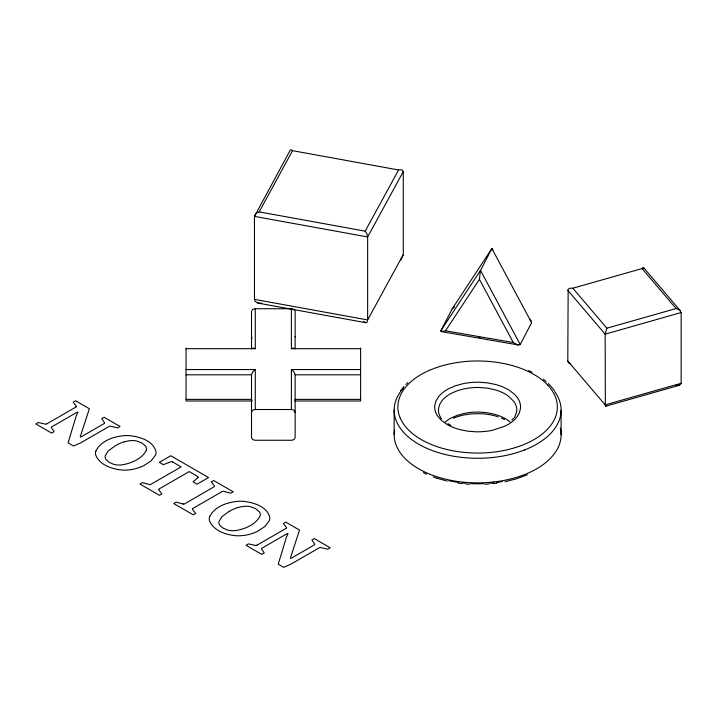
<?xml version="1.0" encoding="UTF-8"?>
<svg xmlns="http://www.w3.org/2000/svg" width="717" height="717" viewBox="0 0 717 717"><rect width="100%" height="100%" fill="white"/><g stroke="black" fill="none" stroke-linecap="round" stroke-linejoin="round"><path stroke-width="1.08" d="M394.153 434.52L394.153 409.927M529.487 318.733L531.27 320.965L531.62 322.596L520.175 344.608L517.997 344.886L514.116 343.093L513.273 342.538L479.422 279.325L480.417 270.596L491.987 248.378M561.106 434.843L561.106 410.258M360.606 369.551L291.38 369.551L293.979 371.899L295.135 374.641L295.144 437.182A3.764 3.074 0 0 1 291.38 440.256L255.27 440.256A3.764 3.074 0 0 1 251.506 437.182L251.506 374.641L252.671 371.899L255.27 369.551L255.27 409.524A3.764 3.074 0 0 0 251.506 412.598M401.161 259.115L403.277 254.669L403.277 171.614L402.533 170.18L400.534 169.651L398.598 169.947L365.177 231.152L366.898 233.93L367.642 236.888L367.642 320.06L366.925 322.336L365.903 322.704L257.878 303.067L255.028 301.274L254.472 299.365L254.472 216.346L255.189 214.535L257.027 212.877L259.195 211.882L365.177 231.152M570.365 364.182L568.5 362.694L567.792 361.054L568.151 289.238L569.746 288.252L572.829 288.216L642.065 268.561L643.041 267.459M567.792 290.304L605.157 334.176L681.15 312.54L681.141 383.452L679.626 385.19L676.158 385.387M440.695 331.129L452.194 308.866L454.605 306.867M520.551 408.09L519.368 412.902L516.581 417.482A43.603 25.176 0 0 1 505.082 426.104L492.355 430.317A44.033 25.418 0 0 1 475.774 431.795L467.439 431.132L459.516 429.51A44.024 25.418 0 0 1 445.974 423.783L440.892 419.902L437.271 415.519A44.006 25.409 0 0 1 434.717 405.947L435.873 401.135L438.687 396.555A44.006 25.409 0 0 1 448.6 388.739L455.313 385.809L462.904 383.72A44.024 25.418 0 0 1 479.494 382.242L487.829 382.914L495.752 384.536A44.033 25.418 0 0 1 509.285 390.263L514.367 394.135L517.226 397.379A43.603 25.176 0 0 1 520.551 408.09M146.367 450.159C141.948 459.095 131.059 463.415 121.675 464.93A14.681 8.479 0 0 1 117.758 465.001A12.162 7.027 0 0 1 113.546 464.266L109.19 462.331L106.295 459.866A12.745 7.358 0 0 1 105.211 457.536A14.967 8.64 0 0 1 105.229 455.788L108.142 451.029L115.464 445.678A36.782 21.232 0 0 1 124.364 441.78M295.046 400.023L295.144 399.387L360.606 399.387M251.658 348.82L253.029 348.014L255.27 348.704L255.27 308.74L291.38 308.74A3.764 3.074 0 0 1 295.144 311.814L295.144 348.632M259.195 211.882L292.545 150.669L398.553 169.965M403.277 171.614L367.642 236.951L254.472 216.382L290.313 150.041L291.201 149.701L292.518 150.642M403.277 254.607L367.642 319.934L254.472 299.365M514.627 417.59L516.796 411.074A39.785 22.971 0 0 0 513.757 401.305L507.788 395.632A40.089 23.15 0 0 0 494.165 389.582L486.933 388.094L479.332 387.485A40.17 23.195 0 0 0 464.195 388.838L457.267 390.738L451.145 393.418A40.152 23.177 0 0 0 442.102 400.552L439.53 404.72L438.472 409.111A40.152 23.177 0 0 0 440.812 417.85L441.511 418.889M681.15 312.54L679.626 310.103L676.113 308.534L606.878 328.189L605.166 334.05L605.345 405.939M642.065 268.561L676.113 308.534M452.167 308.91L491.88 248.548L531.584 322.686M440.794 330.77L480.507 270.408L520.21 344.545M518.552 345.002L441.161 331.568L445.508 330.806L479.422 279.325M606.6 405.463L605.91 406.136M400.713 390.622L403.958 386.517M511.902 420.099L513.731 418.11M401.018 259.267L400.418 259.868M405.831 384.527L407.856 382.6M197.874 477.755L193.052 481.842L197.094 484.172L208.53 477.54L170.754 455.734L159.344 462.348L163.297 464.661L170.377 461.909A1.855 1.067 0 0 1 172.734 461.909M229.216 511.355L221.894 516.697L218.99 521.465A14.967 8.64 0 0 0 218.963 523.213A12.745 7.358 0 0 0 220.047 525.534L222.942 528.008L227.298 529.944A12.162 7.027 0 0 0 231.519 530.679A14.681 8.479 0 0 0 235.427 530.607C244.82 529.092 255.709 524.763 260.128 515.837A14.851 8.568 0 0 0 260.172 513.757A12.789 7.385 0 0 0 259.285 511.768L255.61 508.667L250.529 506.704A11.329 6.543 0 0 0 247.257 506.283A15.613 9.007 0 0 0 242.176 506.578L238.152 507.493M46.91 423.81L75.805 407.131M222.091 491.584L193.025 508.362A1.828 1.058 0 0 0 192.389 509.034M257.062 545.144L285.958 528.456A1.631 0.941 0 0 0 286.558 527.829M291.38 308.74L291.38 348.704L293.612 348.014L294.983 348.82M527.345 474.779L516.482 478.804L505.064 481.725M453.431 418.244C466.158 412.598 485.068 412.266 498.127 416.837M445.508 330.806L513.273 342.538M679.331 385.298L605.784 406.18M124.391 441.815L128.415 440.901A15.613 9.007 0 0 1 133.505 440.605A11.329 6.543 0 0 1 136.777 441.027L141.858 442.989L145.533 446.091A12.789 7.385 0 0 1 146.42 448.08A14.851 8.568 0 0 1 146.367 450.159M681.15 383.29L605.157 404.863L567.792 360.992M261.705 303.166L257.878 303.067M493.009 483.625L497.078 483.115M485.059 484.271L488.895 484.02M186.044 348.704L255.27 348.704M291.38 348.704L360.606 348.704M186.044 369.551L255.27 369.551M186.044 374.803L251.506 374.803M295.144 374.803L360.606 374.803M186.044 399.387L251.506 399.387L252.025 400.651M251.748 400.973L186.044 400.982L186.044 348.014M294.893 400.973L360.606 400.982L360.606 348.014M255.27 409.524L291.38 409.524A3.764 3.074 0 0 1 295.144 412.598M465.817 483.975L469.644 484.244M365.867 322.695L363.671 321.566M458.244 483.124L462.008 483.599M478.293 337.268L480.507 337.653M254.831 545.314L248.449 543.871L246.003 545.279L261.795 554.402L264.25 552.986L261.822 549.347A2.787 1.604 0 0 1 261.544 548.702M447.22 481.08L436.814 478.167M182.62 503.872L176.185 502.142L173.738 503.558L193.267 514.833L195.723 513.426L192.73 509.706A2.501 1.443 0 0 1 192.434 509.043M433.193 476.904L436.51 478.069M501.425 418.092L504.508 419.535M528.662 370.581L531.889 372.132M423.38 472.646L426.606 474.197M447.928 423.639L450.751 425.244M172.636 461.972L181.141 466.884L151.135 484.172A1.784 1.031 0 0 1 150.032 484.575A2.644 1.524 0 0 1 148.831 484.351L142.423 482.649L140.003 484.083L159.452 495.313L161.899 493.896L158.968 490.213A2.743 1.586 0 0 1 158.717 489.568M543.316 379.212L546.166 381.516M510.11 421.99L507.788 420.225A40.089 23.15 0 0 0 494.165 414.166L486.933 412.687L479.332 412.078A40.17 23.195 0 0 0 464.195 413.422L457.267 415.331L451.145 418.002A40.152 23.177 0 0 0 444.925 422.232M548.451 383.568L554.501 390.559M643.481 267.495L680.505 310.972M572.829 288.216L606.878 328.189M492.4 248.387L492.776 249.857M643.597 267.656L643.785 268.732M291.38 369.551L291.38 409.524M251.506 348.632L251.506 311.814A3.764 3.074 0 0 1 255.27 308.74M254.831 545.305A3.755 2.169 0 0 0 255.96 545.476A1.721 0.995 0 0 0 257.018 545.126M261.508 548.693A1.748 1.004 0 0 1 262.144 548.084L287.49 533.412L288.055 533.744L286.522 536.836L278.241 564.198L283.672 567.335L290.86 564.189L319.19 547.833A1.461 0.842 0 0 1 320.194 547.537A4.365 2.518 0 0 1 321.521 547.761L327.741 549.168L330.161 547.77L314.342 538.637L311.922 540.035L314.396 543.701A3.881 2.241 0 0 1 314.727 544.4A1.443 0.834 0 0 1 314.216 544.956L290.994 558.391L290.394 558.05L299.518 530.078L285.769 522.137L283.349 523.535L286.2 527.201A2.725 1.577 0 0 1 286.504 527.82M229.261 511.382A36.782 21.232 0 0 1 238.116 507.457M183.785 504.051A2.357 1.362 0 0 1 182.629 503.863M222.118 491.593A1.586 0.914 0 0 1 223.193 491.244A2.886 1.667 0 0 1 224.313 491.477L230.775 493.179L233.195 491.781L213.666 480.507L211.246 481.905L214.204 485.633A2.725 1.577 0 0 1 214.508 486.251A1.631 0.941 0 0 1 213.935 486.87L184.905 503.666A2.052 1.183 0 0 1 183.803 504.06M158.663 489.568A1.9 1.093 0 0 1 159.291 488.877L189.234 471.562L197.713 476.482A1.784 1.031 0 0 1 197.856 477.755M51.391 427.368A2.787 1.604 0 0 0 51.678 428.013L54.089 431.652L51.642 433.068L35.85 423.953L38.297 422.537L44.678 423.98A3.755 2.169 0 0 0 45.807 424.141A1.721 0.995 0 0 0 46.865 423.792M51.346 427.359A1.748 1.004 0 0 1 51.991 426.749L77.337 412.078L77.902 412.409L76.369 415.502L68.079 442.873L73.519 446.01L80.698 442.855L109.029 426.498A1.461 0.842 0 0 1 110.033 426.203A4.365 2.518 0 0 1 111.359 426.436L117.588 427.834L120.008 426.436L104.189 417.303L101.769 418.701L104.243 422.367A3.881 2.241 0 0 1 104.574 423.075M104.592 423.075A1.443 0.834 0 0 1 104.064 423.622L80.833 437.056L80.241 436.716L89.365 408.744L75.617 400.803L73.197 402.201L76.047 405.867A2.725 1.577 0 0 1 76.352 406.494M76.396 406.494A1.631 0.941 0 0 1 75.778 407.104M295.144 336.398A3.764 3.074 0 0 1 295.081 336.963M252.115 338.083A3.764 3.074 0 0 1 251.506 336.398M547.77 385.154A79.766 46.058 0 0 1 525.722 443.76A79.103 45.673 0 0 1 515.505 447.516M547.779 385.154A79.103 45.673 0 0 0 541.192 379.239A79.766 46.058 0 0 0 458.647 362.3A80.071 46.229 0 0 0 439.763 366.521A79.121 45.682 0 0 0 429.519 370.322M515.514 447.533A79.775 46.058 0 0 1 414.05 434.807A79.112 45.673 0 0 1 407.48 428.883A80.071 46.229 0 0 1 400.203 417.966M400.149 417.921A79.775 46.058 0 0 1 429.519 370.25M554.743 391.634A83.539 48.227 0 0 1 524.53 449.998M524.557 449.953A82.84 47.824 0 0 1 513.497 453.619A83.853 48.406 0 0 1 493.332 457.428A83.387 48.147 0 0 1 422.663 446.35A83.844 48.406 0 0 1 408.591 437.182A82.849 47.833 0 0 1 402.246 430.8A83.853 48.415 0 0 1 395.641 419.158A83.387 48.147 0 0 1 403.42 388.04M560.318 428.04A83.539 48.227 0 0 1 524.53 474.591A82.84 47.824 0 0 1 513.497 478.203A83.853 48.406 0 0 1 493.332 482.021M493.323 482.012A83.387 48.147 0 0 1 422.663 470.944A83.853 48.406 0 0 1 408.591 461.775A82.858 47.833 0 0 1 402.246 455.385A83.853 48.406 0 0 1 395.641 443.742A83.387 48.147 0 0 1 394.565 429.976M502.456 481.501A79.775 46.058 0 0 1 496.594 482.469M492.624 482.971A79.775 46.058 0 0 1 489.621 483.267M483.939 483.643A79.775 46.058 0 0 1 470.782 483.617M465.181 483.222A79.775 46.058 0 0 1 462.402 482.935M458.728 482.469A79.775 46.058 0 0 1 448.86 480.686M95.899 450.993L95.648 452.015A22.845 13.193 0 0 0 95.711 455.053C99.878 465.306 112.452 469.285 122.688 470.074A22.783 13.148 0 0 0 126.775 470.065A27.685 15.98 0 0 0 134.626 468.936L137.117 468.264A35.653 20.587 0 0 0 143.992 465.548L151.179 460.843L155.562 454.999A23.356 13.489 0 0 0 156.055 451.97C153.617 440.767 139.734 436.752 129.678 435.667A24.862 14.349 0 0 0 124.31 435.64C113.6 436.581 100.909 440.686 95.899 450.993M209.651 516.67L209.4 517.683A22.845 13.193 0 0 0 209.463 520.73C213.63 530.983 226.214 534.954 236.449 535.751A22.783 13.148 0 0 0 240.527 535.733A27.685 15.98 0 0 0 248.387 534.613L250.878 533.941A35.653 20.587 0 0 0 257.744 531.225L264.94 526.511L269.314 520.676A23.356 13.489 0 0 0 269.816 517.647C267.369 506.444 253.486 502.429 243.43 501.344A24.862 14.349 0 0 0 238.071 501.317C227.352 502.258 214.661 506.363 209.651 516.67"/></g></svg>
